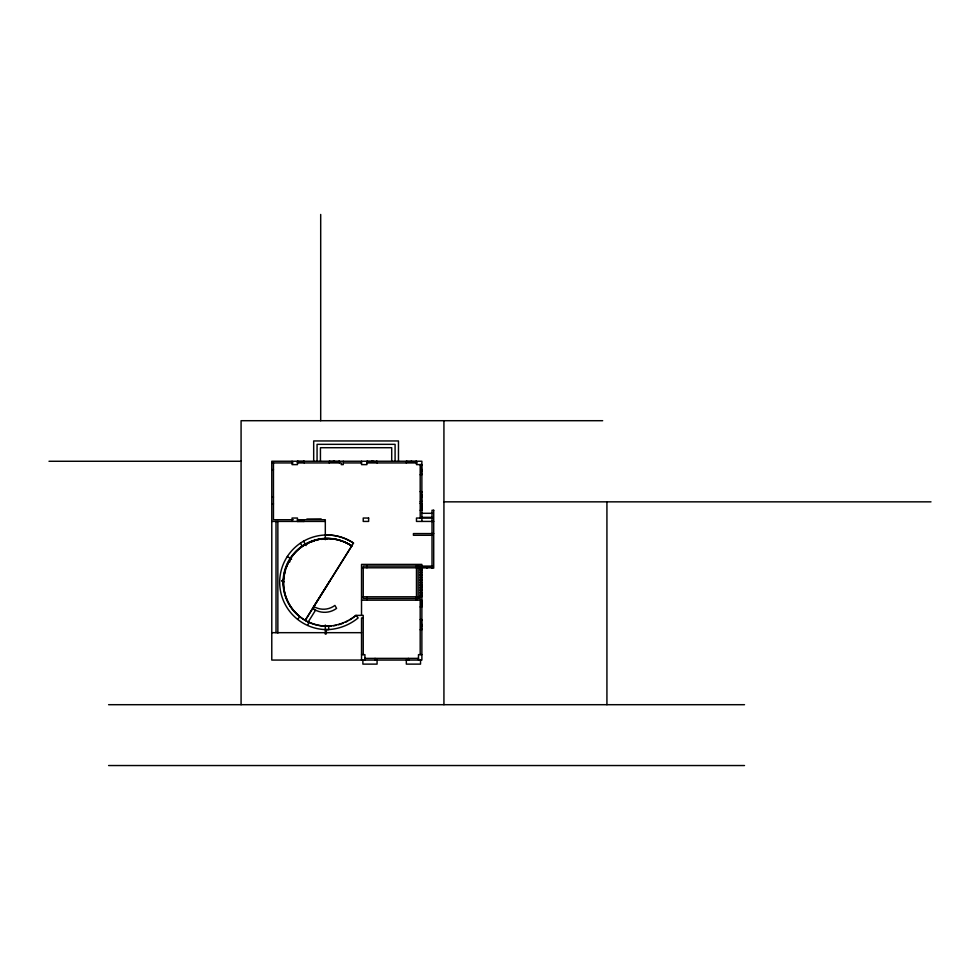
<?xml version="1.0" encoding="UTF-8"?>
<svg xmlns="http://www.w3.org/2000/svg" width="980" height="980" viewBox="0 0 980 980"><rect width="100%" height="100%" fill="white"/><g stroke="black" fill="none" stroke-linecap="round" stroke-linejoin="round"><path stroke-width="1.47" d="M307.72 625.424L308.896 622.251A44.026 44.026 0 0 1 299.843 616.714L297.589 619.225M305.135 620.45L353.535 543.055M351.759 545.97L305.209 620.352A43.892 43.88 -57.3 0 1 290.19 559.188A43.892 43.88 -57.3 0 1 351.759 545.97L350.289 545.052M308.014 622.251L315.536 610.209L312.62 608.384L330.223 580.319M306.85 519.045L321.171 518.91M602.663 420.702L241.08 420.702L241.08 704.694M49 461.274L241.08 461.274M297.969 461.58L303.727 461.58M297.442 461.911L304.229 461.911M329.243 461.911L339.386 461.911M366.937 461.911L377.079 461.911M406.333 461.911L416.463 461.911M271.779 462.928L293.045 462.928M297.467 462.928L341.248 462.928L341.248 464.618L343.282 464.618L343.282 461.237M343.282 462.928L361.534 462.928M366.937 462.928L417.137 462.928M421.878 464.618L416.476 464.618L416.463 461.237M421.204 465.132L421.878 465.132M421.204 469.432L421.878 469.432M271.779 469.69L273.469 469.69M421.204 469.947L421.878 469.947M420.861 471.38L421.878 471.38M421.204 474.259L421.878 474.259M420.187 474.761L421.878 474.761M420.187 491.666L421.878 491.666M421.204 492.168L421.878 492.168M420.861 495.047L421.878 495.047M421.204 496.48L421.878 496.48M421.204 496.995L421.878 496.995M271.779 497.105L273.469 497.105M421.204 501.307L421.878 501.307M420.187 501.809L421.878 501.809M443.928 501.846L931 501.846M420.212 503.5L421.878 503.5M271.779 503.867L273.469 503.867M421.204 504.002L421.878 504.002M421.204 509.747L421.878 509.747M420.212 510.262L421.902 510.262M421.878 513.299L432.021 513.299M421.878 517.354L432.021 517.354M432.021 518.04L416.476 518.04L416.476 521.421L433.711 521.421M293.277 519.731L273.457 519.731L273.457 462.928M297.467 519.731L325.311 519.731L325.311 539.698M297.969 520.98L303.727 520.98M297.442 521.421L304.229 521.421L304.229 519.731M271.779 521.421L325.348 521.421M433.711 533.586L413.425 533.586L413.425 535.276L432.021 535.276M421.878 566.097L432.021 566.097M421.878 567.114L432.021 567.114M422.392 567.383L431.519 567.285M362.882 567.788L432.229 567.788M420.187 569.478L421.878 569.478M420.187 570.323L421.878 570.323M420.187 572.014L421.878 572.014M420.187 572.859L421.878 572.859M420.187 574.549L421.878 574.549M420.187 575.395L421.878 575.395M420.187 577.085L421.878 577.085M420.187 577.931L421.878 577.931M420.187 579.621L421.878 579.621M420.187 580.466L421.878 580.466M420.187 582.157L421.878 582.157M420.187 583.002L421.878 583.002M420.187 584.693L421.878 584.693M420.187 585.538L421.878 585.538M420.861 586.653L421.878 586.653M420.187 587.228L421.878 587.228M420.187 588.074L421.878 588.074M420.187 589.764L421.878 589.764M420.187 590.609L421.878 590.609M420.187 592.3L421.878 592.3M420.187 593.145L421.878 593.145M420.187 594.836L421.878 594.836M420.187 595.681L421.878 595.681M362.882 596.796L421.878 596.796M361.534 600.177L421.878 600.177M421.204 600.679L421.878 600.679M421.204 606.424L421.878 606.424M420.187 606.938L421.878 606.938M363.225 617.927L361.534 617.927L361.534 660.067M420.187 619.617L421.878 619.617M421.204 620.12L421.878 620.12M421.204 624.432L421.878 624.432M421.204 624.934L421.878 624.934M420.861 626.379L421.878 626.379M421.204 629.246L421.878 629.246M325.311 629.589L328.692 629.589A51.805 51.805 0 0 0 358.153 617.927L355.924 615.379A49.723 49.723 0 0 1 328.692 626.208A46.575 46.575 0 0 1 308.247 621.859M420.187 629.76L421.878 629.76M271.779 632.676L361.534 632.676M361.534 654.652L364.915 654.652L364.915 660.067M421.878 654.652L418.497 654.652L418.497 660.067M364.915 658.376L418.497 658.376M108.596 704.694L744.506 704.694M108.596 765.539L744.506 765.539M287.336 556.481L291.587 559.237M300.394 543.324L302.342 546.081M303.567 541.181L305.246 544.108M306.079 545.578L305.576 544.696A43.279 43.279 0 0 1 308.896 542.994M418.154 566.097L418.166 598.486M297.442 461.237L297.442 462.254M606.926 501.846L606.926 704.694M443.928 420.702L443.928 704.694M431.519 567.114L431.519 567.788M427.207 567.114L427.207 567.788M426.692 567.114L426.692 567.788M422.392 567.114L422.392 567.788M421.878 521.421L421.878 461.237L271.779 461.237L271.779 660.067L421.878 660.067L421.878 564.407L361.534 564.407L361.522 615.379M421.547 504.002L421.547 509.747M421.547 600.679L421.547 606.424M421.376 465.132L421.474 474.259M421.376 492.168L421.474 501.307M421.437 504.002L421.437 509.747M421.437 600.679L421.437 606.424M421.376 620.12L421.474 629.246M421.204 464.618L421.204 474.761M421.204 491.666L421.204 501.809M421.204 503.5L421.204 510.262M421.204 586.653L421.204 596.796M421.204 600.177L421.204 606.938M421.204 619.617L421.204 629.76M420.53 660.067L420.53 664.122L406.333 664.122L406.333 660.067M420.187 464.459L420.212 518.04M420.187 600.177L420.187 654.652M416.476 565.534L416.476 600.177M415.961 461.237L415.961 461.911M411.649 461.237L411.649 461.911M411.147 461.237L411.147 461.911M408.868 659.393L408.868 660.067M408.354 658.376L408.354 660.067M406.835 461.237L406.835 461.911M406.333 461.237L406.333 462.928M398.468 461.237L398.468 440.951L313.686 440.951L313.686 461.237M395.087 461.237L395.087 444.332L317.067 444.332L317.067 461.237M391.706 461.237L391.706 447.713L320.435 447.713L320.435 461.237M377.079 461.237L377.079 462.928M377.079 660.067L377.079 664.122L362.882 664.122L362.882 660.067M376.577 461.237L376.577 461.911M375.058 658.376L375.058 660.067M373.699 461.237L373.699 461.911M372.265 461.237L372.265 461.911M371.763 461.237L371.763 461.911M367.451 461.237L367.451 461.911M366.937 461.237L366.937 464.618L361.534 464.618L361.534 461.237M366.937 565.534L366.937 567.788M366.937 596.796L366.937 600.177M363.225 654.652L363.213 615.379L355.924 615.379A43.292 43.292 0 0 1 349.934 619.826M339.386 461.237L339.386 462.928M338.884 461.237L338.884 461.911M334.572 461.237L334.572 461.911M334.058 461.237L334.058 461.911M333.298 461.237L333.298 461.911M329.758 461.237L329.758 461.911M329.243 461.237L329.243 462.928M305.625 620.695A43.953 43.953 0 0 0 328.692 626.208L328.692 629.589A47.334 47.334 0 0 1 281.517 569.245A47.334 47.334 0 0 1 353.51 543.079A49.87 49.87 0 0 0 325.311 534.957M326.328 629.589L326.328 633.95M325.311 625.02L325.311 634.158M320.693 214.461L320.693 420.702M304.229 461.237L304.229 462.928M303.727 461.237L303.727 461.911M303.727 520.735L303.727 521.421M297.969 461.237L297.969 461.911M297.969 520.735L297.969 521.421M297.467 461.237L297.467 464.618L292.052 464.618L292.052 461.237M297.467 521.421L297.467 518.04L292.052 518.04L292.052 521.421M277.855 521.421L277.855 633.068M276.017 521.421L276.017 632.676M313.784 606.534A18.926 18.926 0 0 0 334.915 605.42L336.581 608.384A20.225 20.225 0 0 1 312.62 608.384M299.427 616.31A43.892 43.88 -58 0 1 292.138 556.26A43.892 43.88 -58 0 1 351.722 545.946A43.953 43.953 0 0 0 291.856 555.917A43.953 43.953 0 0 0 299.023 616.187M347.765 621.063A43.292 43.292 0 0 1 345.548 622.19M343.257 623.17A43.292 43.292 0 0 1 338.529 624.738M336.103 625.326A43.292 43.292 0 0 1 333.653 625.755M331.179 626.061A43.292 43.292 0 0 1 328.692 626.208M283.93 578.139A43.279 43.279 0 0 1 285.523 569.98M286.16 568.008A43.279 43.279 0 0 1 290.742 558.686M310.611 542.246A43.279 43.279 0 0 1 314.127 540.985M315.915 540.458A43.279 43.279 0 0 1 317.74 540.029M321.416 539.38A43.279 43.279 0 0 1 327.002 539.024M283.6 579.388A4.679 4.679 0 0 0 282.044 580.993A8.918 8.918 0 0 1 283.845 581.41M283.722 582.243A8.453 8.453 0 0 1 281.762 580.711M289.48 562.067A2.817 2.817 0 0 1 289.7 561.724M289.321 561.638A8.453 8.453 0 0 1 289.823 561.65M338.884 461.641L329.758 461.641L338.884 461.752M376.577 461.641L367.451 461.641L376.577 461.752M415.961 461.641L406.835 461.641L415.961 461.752M433.711 510.262L432.021 510.262L432.021 568.13L433.711 568.13L433.711 510.262M368.627 518.04L363.225 518.04L363.225 521.421L368.627 521.421L368.627 518.04M420.187 566.097L363.225 566.097L363.225 598.486L420.187 598.486L420.187 566.097"/></g></svg>
